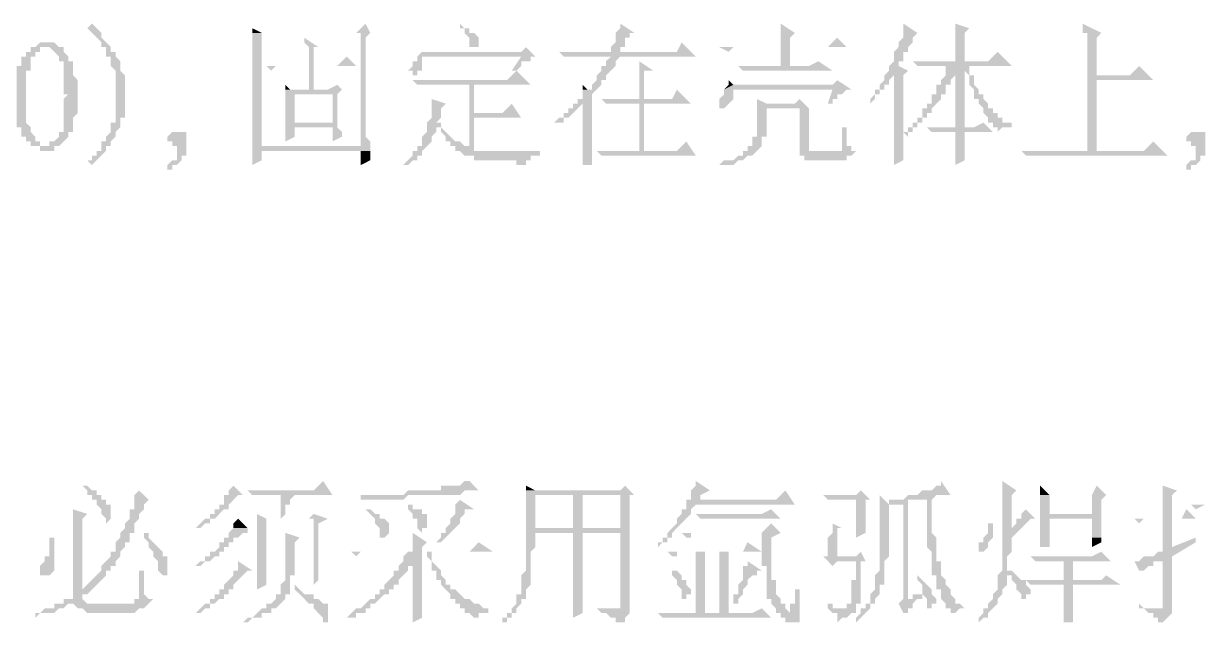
# Model space of a CAD drawing. Extents: x 51 to 246, y 3 to 417.
# Drawn here: x 198.52 to 209.08, y 326.69 to 332.06 of the extents above; entities that cross this region are included whole.
import ezdxf

# ---------------------------------------------------------------- set-up
doc = ezdxf.new("R2010")
doc.units = 0
doc.header["$MEASUREMENT"] = 0
doc.layers.add('_____1', color=160, linetype='Continuous')

msp = doc.modelspace()

# ---------------------------------------------------------------- hatches: boundary and pattern name
at = {"layer": '_____1'}
for points in [[(199.136, 332.062), (199.094, 332.02), (199.221, 331.893), (199.221, 331.851), (199.263, 331.851), (199.263, 331.766), (199.305, 331.766), (199.305, 331.681), (199.348, 331.639), (199.348, 331.173), (199.305, 331.173), (199.305, 331.089), (199.263, 331.046), (199.263, 331.004), (199.221, 331.004), (199.221, 330.919), (199.178, 330.919), (199.178, 330.877), (199.136, 330.877), (199.136, 330.835), (199.094, 330.835), (199.136, 330.792), (199.263, 330.919), (199.263, 330.962), (199.305, 330.962), (199.305, 331.004), (199.348, 331.046), (199.348, 331.089), (199.39, 331.131), (199.39, 331.216), (199.432, 331.216), (199.432, 331.597), (199.39, 331.639), (199.39, 331.724), (199.348, 331.766), (199.348, 331.808), (199.305, 331.808), (199.305, 331.851), (199.221, 331.935), (199.221, 331.978), (199.178, 332.02)], [(201.591, 332.062), (201.507, 331.978), (200.575, 331.978), (200.575, 330.919), (200.66, 330.962), (200.66, 331.978), (201.634, 331.978)], [(200.575, 332.02), (200.575, 331.978), (200.66, 331.978)], [(201.634, 331.978), (201.549, 331.978), (201.549, 330.962), (200.66, 330.962), (200.575, 330.919), (200.575, 330.792), (200.66, 330.835), (200.66, 330.919), (201.634, 330.919), (201.634, 331.004), (201.591, 331.046), (201.591, 331.935)], [(203.877, 332.062), (203.877, 332.02), (203.835, 331.978), (203.835, 331.893), (203.793, 331.851), (203.793, 331.808), (203.877, 331.808), (203.877, 331.851), (203.92, 331.851), (203.92, 331.935), (203.962, 331.935), (203.962, 331.978), (204.004, 331.978)], [(205.317, 332.062), (205.317, 331.851), (205.401, 331.851), (205.401, 331.935), (205.444, 331.978)], [(206.417, 332.062), (206.417, 331.935), (206.375, 331.893), (206.375, 331.851), (206.333, 331.808), (206.333, 331.724), (206.29, 331.681), (206.29, 331.639), (206.248, 331.597), (206.248, 331.554), (206.206, 331.512), (206.206, 331.47), (206.163, 331.47), (206.163, 331.427), (206.121, 331.385), (206.121, 331.343), (206.163, 331.385), (206.163, 331.427), (206.206, 331.427), (206.206, 331.47), (206.248, 331.47), (206.248, 331.512), (206.29, 331.512), (206.29, 331.554), (206.333, 331.597), (206.46, 331.639), (206.375, 331.681), (206.375, 331.724), (206.417, 331.724), (206.417, 331.808), (206.46, 331.808), (206.46, 331.851), (206.502, 331.893), (206.502, 331.935), (206.544, 331.978)], [(206.883, 332.062), (206.883, 331.724), (206.968, 331.724), (206.968, 331.978), (207.01, 332.02)], [(208.026, 332.062), (208.026, 331.978), (208.068, 331.978), (208.068, 330.919), (208.153, 330.919), (208.153, 331.554), (208.661, 331.554), (208.153, 331.597), (208.153, 331.935), (208.195, 331.978)], [(198.713, 331.893), (198.67, 331.893), (198.628, 331.851), (198.586, 331.851), (198.755, 331.851), (198.84, 331.766), (198.84, 331.724), (198.882, 331.724), (198.882, 331.427), (198.924, 331.427), (198.882, 331.385), (198.882, 331.089), (198.84, 331.089), (198.84, 331.046), (198.797, 331.004), (198.755, 331.004), (198.755, 330.962), (198.713, 330.962), (198.84, 330.962), (198.924, 331.046), (198.924, 331.089), (198.967, 331.089), (198.967, 331.216), (199.009, 331.258), (199.009, 331.554), (198.967, 331.597), (198.967, 331.724), (198.924, 331.724), (198.924, 331.766), (198.882, 331.808), (198.882, 331.851), (198.84, 331.851), (198.797, 331.893), (198.755, 331.893)], [(201.041, 331.935), (201.041, 331.893), (201.083, 331.851), (201.083, 331.681), (201.126, 331.681), (201.126, 331.851), (201.168, 331.851)], [(202.099, 331.893), (202.099, 331.808), (202.057, 331.766), (202.099, 331.808)], [(204.428, 331.893), (204.385, 331.808), (203.327, 331.808), (203.369, 331.766), (204.555, 331.766)], [(205.825, 331.935), (205.74, 331.851), (204.766, 331.851), (204.851, 331.808), (204.893, 331.851), (205.909, 331.851)], [(198.586, 331.851), (198.586, 331.808), (198.543, 331.808), (198.543, 331.766), (198.501, 331.766), (198.501, 331.681), (198.459, 331.681), (198.459, 331.131), (198.501, 331.131), (198.501, 331.046), (198.543, 331.046), (198.543, 331.004), (198.586, 331.004), (198.586, 330.962), (198.67, 330.962), (198.67, 330.919), (198.797, 330.919), (198.797, 330.962), (198.84, 330.962), (198.67, 330.962), (198.67, 331.004), (198.628, 331.004), (198.628, 331.046), (198.586, 331.089), (198.586, 331.131), (198.543, 331.173), (198.543, 331.639), (198.586, 331.639), (198.586, 331.766), (198.628, 331.766), (198.628, 331.808), (198.67, 331.808), (198.67, 331.851), (198.713, 331.851)], [(201.422, 331.766), (201.337, 331.681), (200.702, 331.681), (200.745, 331.639), (200.787, 331.681), (201.507, 331.681)], [(202.057, 331.766), (202.057, 331.724), (202.015, 331.724), (202.015, 331.681), (201.972, 331.639), (202.015, 331.639), (202.015, 331.597), (202.057, 331.597), (202.057, 331.639), (202.099, 331.639), (202.099, 331.766), (202.988, 331.766)], [(203.031, 331.851), (202.988, 331.808), (202.099, 331.808), (202.057, 331.766), (202.988, 331.766), (202.904, 331.639), (202.946, 331.639), (202.988, 331.681), (202.988, 331.724), (203.073, 331.724), (203.073, 331.766), (203.115, 331.766)], [(207.264, 331.808), (207.179, 331.724), (206.502, 331.724), (206.544, 331.681), (207.391, 331.681)], [(204.047, 331.724), (204.047, 331.385), (204.089, 331.385), (204.089, 331.639), (204.174, 331.639)], [(205.655, 331.724), (205.571, 331.681), (204.936, 331.681), (204.978, 331.639), (205.782, 331.639)], [(206.798, 331.681), (206.798, 331.639), (206.883, 331.639), (206.883, 331.131), (206.968, 331.131), (206.968, 331.681)], [(208.534, 331.681), (208.449, 331.597), (208.153, 331.597), (208.661, 331.554)], [(202.946, 331.639), (202.861, 331.554), (202.015, 331.554), (202.057, 331.512), (203.073, 331.512)], [(205.825, 331.554), (205.782, 331.512), (204.893, 331.512), (204.809, 331.47), (205.782, 331.47), (205.74, 331.343), (205.782, 331.343), (205.782, 331.385), (205.825, 331.385), (205.825, 331.427), (205.867, 331.427), (205.909, 331.47), (205.952, 331.47)], [(204.851, 331.554), (204.851, 331.512), (204.809, 331.47), (204.893, 331.512)], [(206.46, 331.639), (206.333, 331.597), (206.333, 330.792), (206.417, 330.835), (206.417, 331.597)], [(206.798, 331.639), (206.798, 331.597), (206.756, 331.554), (206.756, 331.512), (206.714, 331.512), (206.714, 331.427), (206.671, 331.427), (206.671, 331.343), (206.629, 331.343), (206.629, 331.3), (206.587, 331.3), (206.587, 331.216), (206.544, 331.216), (206.544, 331.173), (206.502, 331.173), (206.502, 331.131), (206.46, 331.131), (206.46, 331.089), (206.417, 331.089), (206.46, 331.046), (206.46, 331.089), (206.502, 331.089), (206.502, 331.131), (206.544, 331.131), (206.544, 331.173), (206.587, 331.173), (206.587, 331.216), (206.629, 331.216), (206.629, 331.258), (206.671, 331.258), (206.671, 331.3), (206.756, 331.385), (206.756, 331.427), (206.798, 331.427), (206.798, 331.512), (206.841, 331.512), (206.841, 331.554), (206.883, 331.597), (206.883, 331.639)], [(200.872, 331.512), (200.872, 331.47), (200.914, 331.47)], [(201.337, 331.512), (201.253, 331.47), (200.872, 331.47), (200.872, 331.173), (200.956, 331.173), (200.956, 331.427), (201.295, 331.427), (201.38, 331.47)], [(201.38, 331.47), (201.295, 331.427), (201.295, 331.173), (200.872, 331.173), (200.872, 331.004), (200.956, 331.046), (200.956, 331.131), (201.295, 331.131), (201.337, 331.173), (201.337, 331.427)], [(202.565, 331.512), (202.523, 331.512), (202.523, 330.962), (202.396, 330.919), (202.819, 330.919), (202.565, 330.919), (202.565, 331.216), (202.988, 331.216), (202.565, 331.258)], [(203.539, 331.512), (203.539, 331.47), (203.581, 331.47)], [(204.385, 331.47), (204.343, 331.385), (203.708, 331.385), (203.75, 331.343), (204.512, 331.343)], [(204.809, 331.47), (204.809, 331.427), (204.766, 331.385), (204.766, 331.3), (204.809, 331.3), (204.851, 331.343), (204.893, 331.385), (204.893, 331.47), (205.782, 331.47)], [(202.184, 331.385), (202.184, 331.216), (202.142, 331.173), (202.142, 331.131), (202.269, 331.131), (202.269, 331.089), (202.311, 331.046), (202.311, 331.004), (202.353, 331.004), (202.353, 330.962), (202.396, 330.962), (202.396, 330.919), (202.523, 330.962), (202.48, 330.962), (202.438, 331.004), (202.396, 331.004), (202.269, 331.131), (202.269, 331.173), (202.226, 331.173), (202.269, 331.216), (202.269, 331.3), (202.311, 331.343)], [(202.904, 331.343), (202.819, 331.258), (202.565, 331.258), (202.988, 331.216)], [(203.496, 331.343), (203.454, 331.343), (203.454, 331.3), (203.412, 331.3), (203.412, 331.258), (203.369, 331.258), (203.369, 331.216), (203.327, 331.216), (203.285, 331.173), (203.369, 331.173), (203.369, 331.216), (203.412, 331.216), (203.539, 331.343)], [(205.105, 331.385), (205.105, 331.046), (205.063, 331.046), (205.063, 330.962), (205.02, 330.962), (205.02, 330.919), (204.978, 330.919), (204.978, 330.877), (204.936, 330.877), (204.893, 330.835), (204.809, 330.835), (204.766, 330.792), (204.724, 330.792), (204.893, 330.792), (204.936, 330.835), (204.978, 330.835), (205.02, 330.877), (205.063, 330.877), (205.147, 330.962), (205.147, 331.046), (205.19, 331.046), (205.19, 331.3), (205.571, 331.3), (205.19, 331.343)], [(205.486, 331.385), (205.444, 331.343), (205.19, 331.343), (205.571, 331.3)], [(205.571, 331.3), (205.486, 331.3), (205.486, 330.877), (205.528, 330.877), (205.528, 330.835), (205.909, 330.835), (205.909, 330.877), (205.952, 330.877), (205.613, 330.919), (205.571, 330.919), (205.571, 331.258)], [(201.337, 331.173), (201.295, 331.131), (201.295, 331.004), (201.38, 331.046), (201.38, 331.089), (201.337, 331.131)], [(202.142, 331.131), (202.142, 331.089), (202.099, 331.046), (202.099, 330.962), (202.057, 330.962), (202.057, 330.919), (202.015, 330.919), (202.015, 330.877), (201.93, 330.792), (201.972, 330.792), (202.015, 330.835), (202.057, 330.835), (202.057, 330.877), (202.099, 330.877), (202.099, 330.919), (202.184, 331.004), (202.184, 331.046), (202.226, 331.089), (202.226, 331.131)], [(207.137, 331.173), (207.052, 331.131), (206.629, 331.131), (206.671, 331.089), (207.222, 331.089)], [(199.898, 331.089), (199.856, 331.089), (199.813, 331.046), (199.813, 331.004), (199.856, 331.004), (199.856, 330.962), (199.898, 330.962), (199.898, 330.835), (199.856, 330.835), (199.813, 330.792), (199.813, 330.75), (199.856, 330.75), (199.856, 330.792), (199.898, 330.792), (199.94, 330.835), (199.94, 330.877), (199.983, 330.877), (199.983, 331.089), (199.94, 331.089)], [(206.968, 331.089), (206.883, 331.089), (206.883, 330.792), (206.968, 330.835), (206.968, 331.046)], [(209.042, 331.089), (209, 331.089), (208.957, 331.046), (208.957, 331.004), (209, 331.004), (209, 330.962), (209.042, 330.962), (209.042, 330.835), (209, 330.835), (208.957, 330.792), (208.957, 330.75), (209, 330.75), (209, 330.792), (209.042, 330.792), (209.084, 330.835), (209.084, 330.877), (209.127, 330.877), (209.127, 331.089), (209.084, 331.089)], [(201.634, 330.919), (201.549, 330.919), (201.549, 330.792), (201.634, 330.835), (201.634, 330.877)], [(203.158, 330.919), (202.438, 330.919), (202.48, 330.877), (202.565, 330.877), (202.565, 330.835), (202.946, 330.835), (202.946, 330.792), (203.031, 330.792), (203.031, 330.835), (203.073, 330.835), (203.073, 330.877), (203.158, 330.877)], [(204.47, 331.004), (204.385, 330.919), (203.666, 330.919), (203.708, 330.877), (204.555, 330.877)], [(208.661, 331.004), (208.576, 330.919), (207.476, 330.919), (207.518, 330.877), (208.788, 330.877)], [(201.21, 327.956), (201.126, 327.871), (200.533, 327.871), (200.575, 327.829), (201.295, 327.829)], [(202.523, 327.956), (202.48, 327.956), (202.438, 327.914), (202.269, 327.914), (202.269, 327.871), (201.972, 327.871), (201.93, 327.829), (201.549, 327.829), (201.549, 327.787), (201.93, 327.787), (201.972, 327.829), (202.438, 327.829), (202.48, 327.871), (202.607, 327.871)], [(204.555, 327.956), (204.555, 327.914), (204.512, 327.871), (204.512, 327.787), (204.47, 327.787), (204.47, 327.702), (204.428, 327.702), (204.428, 327.66), (204.385, 327.617), (204.385, 327.575), (204.343, 327.533), (204.301, 327.49), (204.301, 327.448), (204.258, 327.448), (204.258, 327.406), (204.216, 327.406), (204.216, 327.363), (204.258, 327.406), (204.301, 327.406), (204.301, 327.448), (204.343, 327.448), (204.343, 327.49), (204.385, 327.533), (204.512, 327.66), (204.512, 327.702), (204.555, 327.744), (205.444, 327.744), (204.555, 327.787), (204.597, 327.787), (204.597, 327.829), (204.682, 327.871)], [(206.756, 327.956), (206.756, 327.914), (206.714, 327.914), (206.671, 327.871), (206.587, 327.871), (206.544, 327.829), (206.841, 327.829)], [(207.306, 327.956), (207.306, 327.49), (207.391, 327.49), (207.391, 327.829), (207.433, 327.871)], [(199.559, 327.871), (199.517, 327.829), (199.517, 327.702), (199.475, 327.702), (199.475, 327.617), (199.432, 327.575), (199.432, 327.533), (199.39, 327.49), (199.39, 327.448), (199.348, 327.406), (199.348, 327.321), (199.305, 327.321), (199.305, 327.279), (199.263, 327.236), (199.221, 327.194), (199.221, 327.152), (199.051, 326.982), (199.136, 326.982), (199.263, 327.109), (199.263, 327.152), (199.305, 327.152), (199.305, 327.194), (199.348, 327.194), (199.348, 327.236), (199.39, 327.279), (199.39, 327.321), (199.432, 327.363), (199.432, 327.406), (199.475, 327.406), (199.475, 327.49), (199.517, 327.49), (199.517, 327.575), (199.559, 327.617), (199.559, 327.66), (199.602, 327.702), (199.602, 327.744), (199.644, 327.787)], [(200.406, 327.914), (200.364, 327.871), (200.364, 327.829), (200.321, 327.829), (200.321, 327.744), (200.279, 327.744), (200.279, 327.702), (200.237, 327.702), (200.237, 327.66), (200.194, 327.66), (200.194, 327.617), (200.152, 327.617), (200.067, 327.533), (200.11, 327.533), (200.152, 327.575), (200.194, 327.575), (200.194, 327.617), (200.237, 327.617), (200.321, 327.702), (200.364, 327.702), (200.364, 327.744), (200.448, 327.829), (200.491, 327.829)], [(203.031, 327.914), (203.031, 327.871), (203.115, 327.871)], [(203.92, 327.914), (203.877, 327.871), (203.031, 327.871), (203.031, 327.194), (203.539, 327.194), (203.073, 327.194), (203.073, 327.321), (203.115, 327.363), (203.115, 327.49), (203.454, 327.49), (203.539, 327.533), (203.115, 327.533), (203.115, 327.829), (204.004, 327.829)], [(205.359, 327.871), (205.274, 327.787), (204.555, 327.787), (205.444, 327.744)], [(206.036, 327.871), (205.994, 327.829), (205.698, 327.829), (205.74, 327.787), (206.121, 327.787)], [(207.645, 327.914), (207.645, 327.829), (207.73, 327.829)], [(208.153, 327.914), (208.111, 327.829), (207.645, 327.829), (207.645, 327.66), (207.73, 327.66), (207.73, 327.829), (208.238, 327.829)], [(208.746, 327.914), (208.746, 327.617), (208.83, 327.617), (208.83, 327.829), (208.873, 327.871)], [(202.438, 327.787), (202.396, 327.744), (202.396, 327.66), (202.353, 327.617), (202.353, 327.575), (202.311, 327.533), (202.311, 327.49), (202.269, 327.49), (202.269, 327.448), (202.226, 327.406), (202.269, 327.406), (202.353, 327.49), (202.396, 327.533), (202.438, 327.575), (202.438, 327.617), (202.48, 327.66), (202.48, 327.702), (202.565, 327.702)], [(204.004, 327.829), (203.877, 327.829), (203.877, 327.533), (203.539, 327.533), (203.454, 327.49), (203.877, 327.49), (203.877, 327.194), (203.031, 327.194), (203.877, 327.194), (203.877, 326.813), (203.835, 326.813), (203.962, 326.813), (203.962, 327.829)], [(203.539, 327.829), (203.454, 327.829), (203.454, 327.533), (203.115, 327.533), (203.539, 327.533)], [(206.121, 327.787), (205.994, 327.787), (205.994, 327.533), (205.867, 327.533), (206.079, 327.533), (206.079, 327.787)], [(206.206, 327.829), (206.206, 327.152), (206.163, 327.109), (206.163, 326.982), (206.121, 326.94), (206.121, 326.855), (206.079, 326.855), (206.079, 326.813), (206.036, 326.813), (206.036, 326.771), (205.994, 326.728), (205.994, 326.686), (206.121, 326.813), (206.121, 326.855), (206.163, 326.855), (206.163, 326.898), (206.206, 326.94), (206.206, 327.025), (206.248, 327.025), (206.248, 327.236), (206.29, 327.279), (206.29, 327.744), (206.417, 327.744), (206.29, 327.744)], [(206.417, 327.787), (206.29, 327.787), (206.29, 327.744), (206.417, 327.744), (206.417, 326.898), (206.46, 326.898), (206.46, 327.787), (206.629, 327.787)], [(206.544, 327.829), (206.46, 327.829), (206.417, 327.787), (206.629, 327.787), (206.629, 327.363), (206.671, 327.321), (206.671, 327.109), (206.714, 327.109), (206.714, 326.982), (206.756, 326.982), (206.756, 326.898), (206.798, 326.855), (206.798, 326.813), (206.841, 326.813), (206.841, 326.771), (206.883, 326.771), (206.925, 326.813), (206.968, 326.813), (206.925, 326.855), (206.883, 326.855), (206.883, 326.898), (206.841, 326.94), (206.841, 326.982), (206.798, 327.025), (206.798, 327.067), (206.756, 327.109), (206.756, 327.236), (206.714, 327.236), (206.714, 327.448), (206.671, 327.49), (206.671, 327.787), (206.714, 327.829), (206.798, 327.829)], [(208.238, 327.829), (208.111, 327.829), (208.111, 327.66), (207.645, 327.66), (207.645, 327.617), (208.111, 327.617), (208.111, 327.448), (207.645, 327.448), (207.645, 327.363), (207.73, 327.363), (207.73, 327.448), (208.195, 327.448), (208.195, 327.787)], [(209.635, 327.829), (209.55, 327.744), (209, 327.744), (209.042, 327.702), (209.127, 327.744), (209.719, 327.744)], [(198.967, 327.702), (198.967, 326.898), (198.882, 326.898), (198.882, 326.855), (198.797, 326.855), (198.797, 326.813), (198.713, 326.813), (198.67, 326.771), (198.628, 326.771), (198.628, 326.728), (198.67, 326.771), (198.797, 326.771), (198.84, 326.813), (198.882, 326.813), (198.924, 326.855), (199.475, 326.855), (199.094, 326.855), (199.051, 326.898), (199.051, 326.94), (199.094, 326.94), (199.136, 326.982), (199.051, 326.982), (199.051, 327.617), (199.094, 327.66)], [(200.618, 327.66), (200.618, 327.617), (200.829, 327.617), (200.702, 327.617)], [(201.126, 327.66), (201.083, 327.617), (200.618, 327.617), (200.618, 326.982), (200.702, 327.025), (200.702, 327.617), (201.253, 327.617)], [(205.232, 327.702), (205.147, 327.66), (204.555, 327.66), (204.597, 327.617), (205.317, 327.617)], [(207.518, 327.702), (207.476, 327.66), (207.476, 327.617), (207.433, 327.617), (207.433, 327.575), (207.391, 327.533), (207.391, 327.49), (207.306, 327.49), (207.306, 327.152), (207.264, 327.109), (207.391, 327.109), (207.391, 327.067), (207.433, 327.025), (207.433, 326.982), (207.476, 326.94), (207.476, 326.898), (207.518, 326.898), (207.518, 326.94), (207.56, 326.94), (207.56, 326.982), (207.518, 327.025), (207.518, 327.067), (207.476, 327.067), (207.391, 327.152), (207.349, 327.152), (207.349, 327.279), (207.391, 327.321), (207.391, 327.448), (207.433, 327.49), (207.476, 327.533), (207.56, 327.617), (207.603, 327.617)], [(208.957, 327.702), (208.915, 327.617), (208.492, 327.617), (208.534, 327.575), (208.576, 327.617), (209.042, 327.617)], [(200.406, 327.533), (200.364, 327.49), (200.364, 327.448), (200.321, 327.448), (200.321, 327.406), (200.279, 327.406), (200.279, 327.363), (200.237, 327.321), (200.194, 327.321), (200.194, 327.279), (200.152, 327.279), (200.152, 327.236), (200.11, 327.236), (200.067, 327.194), (200.11, 327.194), (200.152, 327.236), (200.194, 327.236), (200.237, 327.279), (200.279, 327.279), (200.279, 327.321), (200.321, 327.321), (200.321, 327.363), (200.364, 327.363), (200.364, 327.406), (200.406, 327.406), (200.406, 327.448), (200.448, 327.448), (200.491, 327.49), (200.533, 327.49), (200.533, 327.533)], [(200.448, 327.617), (200.406, 327.575), (200.406, 327.533), (200.533, 327.533)], [(201.253, 327.617), (201.126, 327.617), (201.126, 327.025), (201.168, 327.067), (201.168, 327.575)], [(205.232, 327.575), (205.147, 327.49), (204.428, 327.49), (204.47, 327.448), (204.512, 327.448), (204.512, 327.49), (205.317, 327.49)], [(205.782, 327.533), (205.782, 327.49), (205.74, 327.448), (205.74, 327.279), (205.698, 327.279), (205.825, 327.279), (205.825, 327.533), (205.994, 327.533)], [(205.782, 327.575), (205.782, 327.533), (205.994, 327.533), (205.994, 327.448), (206.079, 327.49), (206.079, 327.533), (205.867, 327.533)], [(207.222, 327.575), (207.179, 327.575), (207.179, 327.49), (207.137, 327.448), (207.137, 327.406), (207.095, 327.406), (207.095, 327.321), (207.137, 327.321), (207.179, 327.363), (207.179, 327.406), (207.222, 327.448), (207.222, 327.533)], [(207.645, 327.617), (207.645, 327.448), (207.73, 327.448), (207.73, 327.617), (208.111, 327.617)], [(208.83, 327.617), (208.746, 327.617), (208.746, 327.321), (208.83, 327.363)], [(199.602, 327.49), (199.602, 327.448), (199.644, 327.406), (199.644, 327.363), (199.686, 327.321), (199.686, 327.279), (199.729, 327.236), (199.729, 327.152), (199.771, 327.109), (199.813, 327.109), (199.813, 327.279), (199.771, 327.279), (199.771, 327.321), (199.644, 327.448), (199.644, 327.49)], [(200.872, 327.49), (200.872, 327.067), (200.829, 327.025), (200.829, 326.94), (200.787, 326.94), (200.787, 326.898), (200.745, 326.855), (200.702, 326.855), (200.702, 326.813), (200.66, 326.813), (200.618, 326.771), (200.575, 326.728), (200.533, 326.728), (200.491, 326.686), (200.448, 326.686), (200.533, 326.686), (200.575, 326.728), (200.66, 326.728), (200.66, 326.771), (200.745, 326.771), (200.745, 326.813), (200.787, 326.813), (200.872, 326.898), (200.872, 326.94), (200.914, 326.94), (200.914, 327.109), (200.956, 327.109), (200.956, 327.406), (200.999, 327.448)], [(202.015, 327.49), (202.015, 327.321), (202.099, 327.321), (202.099, 327.363), (202.142, 327.406)], [(203.454, 327.49), (203.454, 327.194), (203.073, 327.194), (203.539, 327.194), (203.539, 327.49), (203.877, 327.49)], [(205.317, 327.49), (205.147, 327.49), (205.147, 327.194), (205.19, 327.194), (205.19, 326.898), (205.232, 326.898), (205.232, 326.855), (205.274, 326.813), (205.274, 326.771), (205.401, 326.771), (205.359, 326.813), (205.359, 326.855), (205.317, 326.855), (205.317, 326.898), (205.274, 326.94), (205.274, 327.067), (205.232, 327.067), (205.232, 327.448)], [(209.042, 327.448), (208.83, 327.363), (208.746, 327.321), (208.703, 327.321), (208.661, 327.279), (208.576, 327.279), (208.746, 327.279), (208.746, 326.813), (208.576, 326.813), (208.619, 326.771), (208.661, 326.771), (208.661, 326.728), (208.703, 326.728), (208.703, 326.686), (208.746, 326.686), (208.83, 326.771), (208.83, 327.279), (209.042, 327.406)], [(201.972, 327.321), (201.93, 327.279), (201.93, 327.236), (201.888, 327.194), (201.888, 327.152), (201.845, 327.152), (201.845, 327.109), (201.761, 327.025), (201.761, 326.982), (201.718, 326.982), (201.718, 326.94), (201.676, 326.94), (201.676, 326.898), (201.634, 326.898), (201.549, 326.813), (201.507, 326.813), (201.422, 326.728), (201.507, 326.728), (201.507, 326.771), (201.591, 326.771), (201.591, 326.813), (201.634, 326.813), (201.634, 326.855), (201.676, 326.855), (201.718, 326.898), (201.761, 326.94), (201.803, 326.94), (201.803, 326.982), (201.845, 326.982), (201.845, 327.025), (201.888, 327.025), (201.888, 327.067), (201.972, 327.152), (201.972, 327.194), (202.015, 327.194), (202.015, 327.236), (202.099, 327.236), (202.099, 327.321), (202.142, 327.321)], [(202.607, 327.406), (202.523, 327.321), (201.464, 327.321), (201.507, 327.279), (201.549, 327.321), (202.734, 327.321)], [(202.184, 327.321), (201.972, 327.321), (202.142, 327.321), (202.142, 327.279), (202.184, 327.236), (202.184, 327.152), (202.226, 327.152), (202.226, 327.067), (202.269, 327.067), (202.269, 327.025), (202.353, 326.94), (202.353, 326.898), (202.396, 326.898), (202.396, 326.855), (202.438, 326.855), (202.438, 326.813), (202.48, 326.813), (202.692, 326.771), (202.692, 326.813), (202.65, 326.813), (202.607, 326.855), (202.565, 326.855), (202.523, 326.898), (202.48, 326.898), (202.396, 326.982), (202.353, 326.982), (202.353, 327.025), (202.311, 327.025), (202.311, 327.067), (202.269, 327.109), (202.269, 327.152), (202.184, 327.236), (202.184, 327.279)], [(205.02, 327.406), (204.978, 327.321), (204.301, 327.321), (204.343, 327.279), (204.385, 327.279), (204.385, 327.321), (205.147, 327.321)], [(206.036, 327.321), (205.994, 327.279), (205.698, 327.279), (205.782, 327.194), (205.825, 327.236), (206.079, 327.236)], [(208.195, 327.321), (208.111, 327.279), (207.56, 327.279), (207.603, 327.236), (208.28, 327.236)], [(200.448, 327.236), (200.448, 327.152), (200.406, 327.152), (200.406, 327.109), (200.321, 327.025), (200.321, 326.982), (200.279, 326.982), (200.279, 326.94), (200.237, 326.94), (200.237, 326.898), (200.194, 326.898), (200.194, 326.855), (200.152, 326.855), (200.067, 326.771), (200.11, 326.771), (200.152, 326.813), (200.194, 326.813), (200.194, 326.855), (200.237, 326.855), (200.279, 326.898), (200.321, 326.898), (200.321, 326.94), (200.364, 326.94), (200.364, 326.982), (200.406, 326.982), (200.406, 327.025), (200.533, 327.152), (200.575, 327.152)], [(202.099, 327.236), (202.015, 327.236), (202.015, 326.686), (202.099, 326.728), (202.099, 327.194)], [(205.02, 327.236), (205.02, 327.194), (204.978, 327.194), (204.978, 327.067), (204.936, 327.025), (204.936, 326.94), (204.893, 326.94), (204.893, 326.855), (204.936, 326.855), (204.936, 326.898), (204.978, 326.94), (204.978, 326.982), (205.02, 327.025), (205.02, 327.067), (205.063, 327.109), (205.105, 327.109), (205.105, 327.152), (205.147, 327.152)], [(206.079, 327.236), (205.994, 327.236), (205.994, 327.067), (205.952, 327.067), (205.952, 326.855), (205.909, 326.855), (205.909, 326.813), (205.867, 326.813), (205.994, 326.813), (205.994, 326.855), (206.036, 326.855), (206.036, 327.236)], [(208.576, 327.279), (208.534, 327.236), (208.492, 327.236), (208.534, 327.152), (208.576, 327.152), (208.619, 327.194), (208.661, 327.194), (208.661, 327.236), (208.746, 327.236), (208.746, 327.279)], [(203.031, 327.194), (203.031, 327.152), (202.988, 327.109), (202.988, 326.94), (202.946, 326.94), (202.946, 326.855), (202.904, 326.813), (202.904, 326.771), (202.861, 326.771), (202.861, 326.728), (202.819, 326.728), (202.819, 326.686), (202.861, 326.686), (202.861, 326.728), (202.904, 326.728), (202.904, 326.771), (202.946, 326.771), (202.946, 326.813), (202.988, 326.855), (202.988, 326.898), (203.031, 326.898), (203.031, 326.982), (203.073, 327.025), (203.073, 327.194), (203.877, 327.194)], [(203.539, 327.194), (203.454, 327.194), (203.454, 326.728), (203.539, 326.771), (203.539, 327.152)], [(204.343, 327.194), (204.343, 327.109), (204.385, 327.067), (204.385, 327.025), (204.428, 326.982), (204.428, 326.898), (204.47, 326.898), (204.47, 326.94), (204.512, 326.94), (204.512, 326.982), (204.47, 327.025), (204.47, 327.067), (204.428, 327.067), (204.428, 327.109), (204.385, 327.152), (204.343, 327.152)], [(200.956, 327.025), (200.956, 326.982), (200.999, 326.94), (201.041, 326.898), (201.083, 326.855), (201.126, 326.855), (201.126, 326.813), (201.21, 326.728), (201.21, 326.686), (201.253, 326.686), (201.253, 326.855), (201.21, 326.855), (201.168, 326.898), (201.126, 326.898), (201.126, 326.94), (201.041, 326.94), (200.999, 326.982)], [(206.544, 327.109), (206.544, 327.067), (206.587, 327.025), (206.587, 326.94), (206.544, 326.94), (206.587, 326.94), (206.629, 326.898), (206.629, 326.813), (206.671, 326.813), (206.671, 326.855), (206.714, 326.855), (206.714, 326.898), (206.671, 326.94), (206.671, 326.982), (206.587, 327.067)], [(207.264, 327.109), (207.264, 326.982), (207.222, 326.94), (207.222, 326.898), (207.179, 326.855), (207.179, 326.813), (207.137, 326.813), (207.137, 326.771), (207.095, 326.728), (207.095, 326.686), (207.052, 326.686), (207.095, 326.686), (207.137, 326.728), (207.179, 326.728), (207.179, 326.771), (207.264, 326.855), (207.264, 326.898), (207.306, 326.94), (207.306, 326.982), (207.349, 327.025), (207.349, 327.109)], [(208.238, 327.109), (208.195, 327.067), (207.518, 327.067), (207.56, 327.025), (208.365, 327.025)], [(206.544, 326.94), (206.502, 326.94), (206.502, 326.898), (206.417, 326.898), (206.375, 326.855), (206.417, 326.771), (206.46, 326.771), (206.46, 326.813), (206.502, 326.813), (206.502, 326.855), (206.544, 326.898), (206.587, 326.898), (206.587, 326.94)], [(199.051, 326.813), (199.094, 326.771), (199.475, 326.771)], [(202.48, 326.813), (202.48, 326.771), (202.523, 326.771), (202.565, 326.728), (202.607, 326.728), (202.607, 326.771), (202.692, 326.771)], [(203.666, 326.855), (203.666, 326.813), (203.708, 326.771), (203.75, 326.771), (203.793, 326.728), (203.835, 326.728), (203.835, 326.686), (203.92, 326.686), (203.92, 326.728), (203.962, 326.771), (203.962, 326.813), (203.666, 326.813)], [(205.147, 326.813), (205.063, 326.771), (204.216, 326.771), (204.258, 326.728), (205.232, 326.728)]]:
    msp.add_hatch(color=7, dxfattribs=at).paths.add_polyline_path(points, is_closed=False)
for points in [[(202.438, 332.062), (202.438, 332.02), (202.48, 332.02), (202.48, 331.978), (202.523, 331.935), (202.523, 331.851), (202.607, 331.851), (202.607, 331.935), (202.565, 331.978), (202.523, 331.978), (202.523, 332.02), (202.48, 332.02)], [(203.877, 331.766), (203.793, 331.766), (203.75, 331.724), (203.75, 331.681), (203.708, 331.681), (203.708, 331.639), (203.666, 331.597), (203.666, 331.554), (203.623, 331.512), (203.623, 331.47), (203.539, 331.47), (203.539, 331.385), (203.496, 331.385), (203.496, 331.343), (203.539, 331.343), (203.539, 330.792), (203.623, 330.792), (203.623, 331.427), (203.666, 331.47), (203.708, 331.512), (203.708, 331.554), (203.75, 331.554), (203.75, 331.597), (203.793, 331.639), (203.835, 331.681), (203.835, 331.724)], [(205.317, 331.851), (205.401, 331.851), (205.401, 331.681), (205.317, 331.681)], [(201.083, 331.681), (201.126, 331.681), (201.126, 331.47), (201.083, 331.47)], [(207.01, 331.681), (206.798, 331.681), (206.968, 331.681), (206.968, 331.639), (207.01, 331.597), (207.01, 331.512), (207.052, 331.47), (207.052, 331.385), (207.095, 331.385), (207.095, 331.343), (207.137, 331.3), (207.137, 331.258), (207.179, 331.216), (207.179, 331.173), (207.222, 331.173), (207.222, 331.131), (207.264, 331.131), (207.264, 331.089), (207.306, 331.131), (207.391, 331.131), (207.391, 331.173), (207.306, 331.173), (207.306, 331.216), (207.264, 331.216), (207.264, 331.258), (207.222, 331.258), (207.222, 331.3), (207.179, 331.3), (207.179, 331.343), (207.137, 331.385), (207.137, 331.427), (207.095, 331.427), (207.095, 331.47), (207.052, 331.512), (207.052, 331.597), (207.01, 331.597)], [(204.047, 331.343), (204.089, 331.343), (204.089, 330.919), (204.047, 330.919)], [(205.909, 331.131), (205.867, 331.131), (205.867, 330.919), (205.613, 330.919), (205.952, 330.877), (205.994, 330.919), (205.952, 330.919), (205.952, 330.962), (205.909, 330.962)], [(199.094, 327.914), (199.051, 327.914), (199.094, 327.871), (199.094, 327.829), (199.136, 327.829), (199.136, 327.787), (199.178, 327.787), (199.178, 327.744), (199.221, 327.702), (199.221, 327.66), (199.263, 327.617), (199.263, 327.575), (199.305, 327.617), (199.305, 327.744), (199.263, 327.744), (199.263, 327.787), (199.221, 327.787), (199.221, 327.829), (199.178, 327.829), (199.178, 327.871), (199.136, 327.871)], [(200.956, 327.829), (200.829, 327.829), (200.829, 327.617), (200.702, 327.617), (200.829, 327.617), (200.872, 327.66), (200.872, 327.744), (200.914, 327.744), (200.914, 327.787)], [(201.972, 327.744), (201.93, 327.744), (201.972, 327.744), (201.972, 327.702), (202.015, 327.66), (202.015, 327.617), (202.057, 327.617), (202.057, 327.533), (202.099, 327.49), (202.099, 327.533), (202.142, 327.533), (202.142, 327.66), (202.099, 327.66), (202.099, 327.702), (202.015, 327.702), (202.015, 327.744)], [(201.634, 327.702), (201.591, 327.702), (201.676, 327.617), (201.676, 327.575), (201.718, 327.533), (201.718, 327.448), (201.761, 327.448), (201.803, 327.49), (201.803, 327.575), (201.761, 327.617), (201.718, 327.617), (201.718, 327.66), (201.676, 327.66)], [(198.797, 327.49), (198.797, 327.448), (198.755, 327.448), (198.755, 327.279), (198.713, 327.279), (198.713, 327.236), (198.67, 327.194), (198.67, 327.109), (198.755, 327.109), (198.797, 327.152)], [(208.195, 327.448), (208.111, 327.448), (208.111, 327.363), (208.195, 327.406)], [(204.555, 327.321), (204.639, 327.321), (204.639, 326.771), (204.555, 326.771)], [(204.766, 327.321), (204.851, 327.321), (204.851, 326.771), (204.766, 326.771)], [(207.857, 327.236), (207.941, 327.236), (207.941, 327.067), (207.857, 327.067)], [(199.602, 327.152), (199.559, 327.152), (199.559, 326.898), (199.517, 326.898), (199.517, 326.855), (199.475, 326.855), (199.644, 326.855), (199.686, 326.898), (199.644, 326.898), (199.602, 326.94)], [(207.857, 326.686), (207.941, 326.686), (207.941, 327.025), (207.857, 327.025)], [(205.486, 326.982), (205.444, 326.982), (205.444, 326.855), (205.401, 326.855), (205.401, 326.771), (205.274, 326.771), (205.317, 326.771), (205.317, 326.728), (205.359, 326.728), (205.359, 326.686), (205.486, 326.686)], [(199.475, 326.855), (198.967, 326.855), (199.009, 326.813), (199.051, 326.813), (199.475, 326.771), (199.517, 326.771), (199.559, 326.813), (199.602, 326.813), (199.644, 326.855)], [(205.74, 326.855), (205.74, 326.813), (205.782, 326.771), (205.825, 326.771), (205.825, 326.686), (205.867, 326.728), (205.909, 326.728), (205.952, 326.771), (205.994, 326.771), (205.994, 326.813), (205.782, 326.813), (205.782, 326.855)], [(208.534, 326.855), (208.534, 326.813), (208.703, 326.813), (208.576, 326.813)]]:
    msp.add_hatch(color=7, dxfattribs=at).paths.add_polyline_path(points)

doc.saveas('drawing.dxf')
